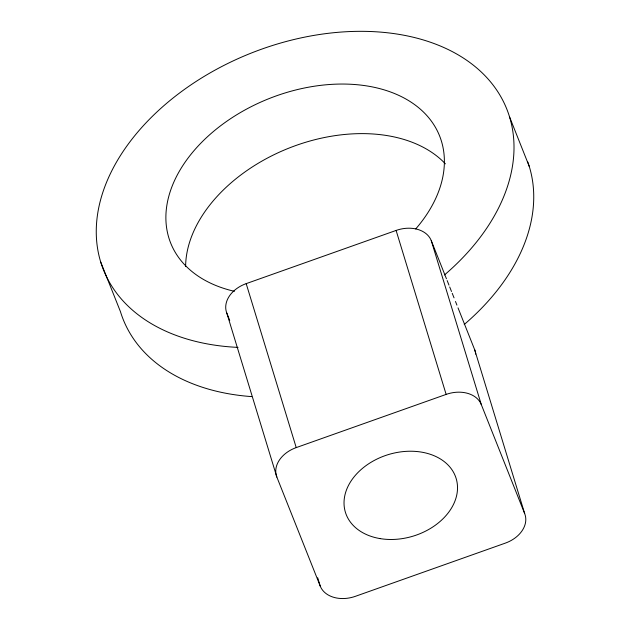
<?xml version="1.0" encoding="UTF-8"?>
<svg xmlns="http://www.w3.org/2000/svg" width="630" height="630" viewBox="0 0 630 630"><rect width="100%" height="100%" fill="white"/><g stroke="black" fill="none" stroke-linecap="round" stroke-linejoin="round"><path stroke-width="0.94" d="M458.018 307.849L474.65 349.658L524.688 513.623A28.948 21.31 -17 0 1 505.323 543.123L355.407 596.319A28.948 21.31 -17 0 1 320.26 586.16L276.861 477.099L226.824 313.134A28.948 21.31 -17 0 1 246.188 283.634L396.105 230.438A28.948 21.31 -17 0 1 431.251 240.589L446.442 278.767M276.861 477.099A28.948 21.31 -17 0 1 296.226 447.599L446.142 394.404A28.948 21.31 -17 0 1 481.288 404.562L524.688 513.623M509.568 116.944L529.294 166.517M447.166 280.578L448.977 285.122M449.694 286.941L451.505 291.485M452.23 293.304L454.041 297.848M455.482 301.486L456.931 305.117M226.824 313.134L229.722 320.402M100.706 262.025L120.432 311.598A217.098 146.672 -21.7 0 0 251.748 396.609M431.251 240.589L481.288 404.562M396.105 230.438L446.142 394.404M246.188 283.634L296.226 447.599M317.685 577.734L320.26 586.16M185.614 266.459A144.735 97.784 -21.7 0 1 289.225 148.003A144.735 97.784 -21.7 0 1 445.402 163.855M527.79 161.997A217.098 146.672 -21.7 0 1 464.216 324.505M238.045 347.39A217.098 146.672 -21.7 0 1 121.637 153.673A217.098 146.672 -21.7 0 1 434.724 43.785A217.098 146.672 -21.7 0 1 444.489 274.932M234.415 291.304A144.735 97.784 -21.7 0 1 188.11 158.004A144.735 97.784 -21.7 0 1 385.253 90.2A144.735 97.784 -21.7 0 1 415.729 228.934M474.65 349.658A28.948 21.31 -17 0 1 475.713 354.178M379.969 538.579A57.897 42.619 -17 0 0 456.9 481.47A57.897 42.619 -17 0 0 365.447 466.035A57.897 42.619 -17 0 0 379.969 538.579"/></g></svg>
